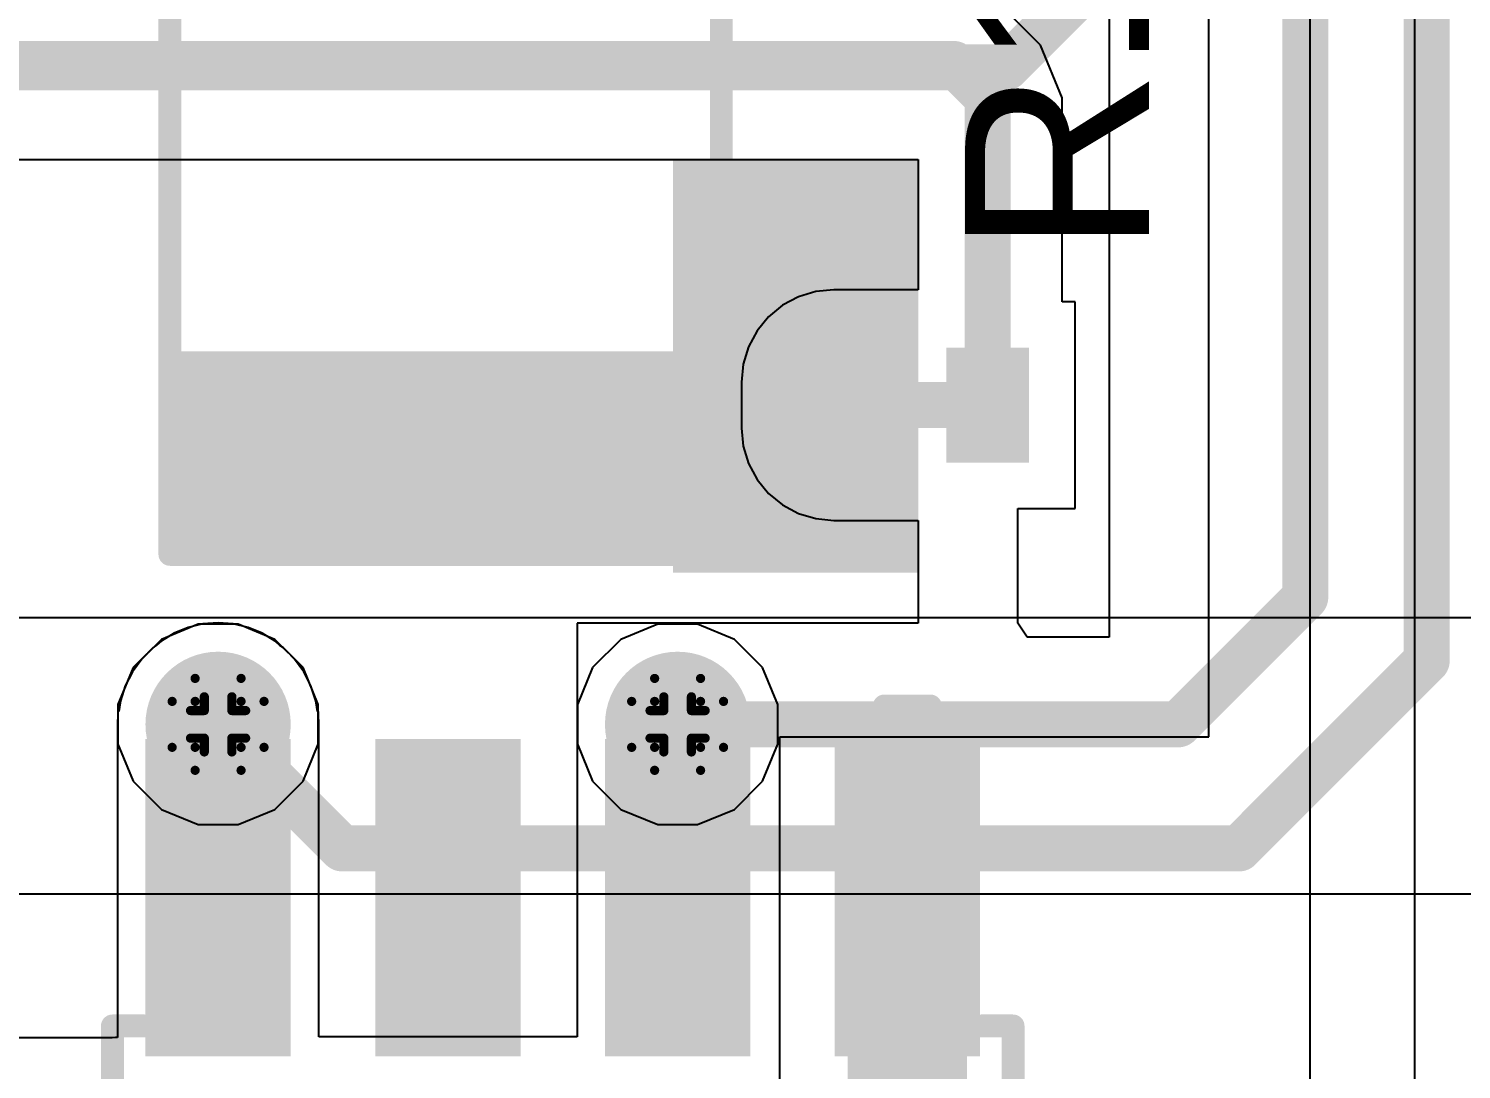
# Model space of a CAD drawing. Header units: inches. Extents: x -4 to 5258, y -4 to 5281.
# Drawn here: x 70.5 to 78.42, y 18.59 to 24.34 of the extents above; entities that cross this region are included whole.
import ezdxf

# ---------------------------------------------------------------- set-up
doc = ezdxf.new("R2010")
doc.units = ezdxf.units.IN
for name, color, linetype in [('Bottom Layer', 5, 'Continuous'), ('Bottom Solder', 6, 'Continuous'), ('Drill Drawing', 1, 'Continuous'), ('Layer 1', 16, 'Continuous'), ('Layer 2', 76, 'Continuous'), ('Top Layer', 1, 'Continuous'), ('Top Overlay', 2, 'Continuous'), ('Top Paste', 8, 'Continuous'), ('Top Solder', 216, 'Continuous'), ('Via Holes', 16, 'Continuous')]:
    doc.layers.add(name, color=color, linetype=linetype)
doc.styles.add('Arial', font='', dxfattribs={"height": 0.2})
doc.styles.get('Arial').set_extended_font_data('Arial')

# ---------------------------------------------------------------- blocks, each defined once
blk = doc.blocks.new('SOIC_8_23')
at = {"layer": 'Top Layer'}
for points in [[(-1.925, 2.205), (-1.925, 1.605), (-3.475, 1.605), (-3.475, 2.205)], [(3.475, 2.205), (3.475, 1.605), (1.925, 1.605), (1.925, 2.205)], [(-1.925, 0.935), (-1.925, 0.335), (-3.475, 0.335), (-3.475, 0.935)], [(3.475, 0.935), (3.475, 0.335), (1.925, 0.335), (1.925, 0.935)], [(-1.925, -0.335), (-1.925, -0.935), (-3.475, -0.935), (-3.475, -0.335)], [(3.475, -0.335), (3.475, -0.935), (1.925, -0.935), (1.925, -0.335)], [(-1.925, -1.605), (-1.925, -2.205), (-3.475, -2.205), (-3.475, -1.605)], [(3.475, -1.605), (3.475, -2.205), (1.925, -2.205), (1.925, -1.605)]]:
    blk.add_hatch(color=1, dxfattribs=at).paths.add_polyline_path(points)
at = {"layer": 'Top Overlay'}
blk.add_hatch(color=2, dxfattribs=at).paths.add_polyline_path([(-1.8288, 1.5748), (-1.4986, 1.5748), (-1.4986, 2.2352), (-1.8288, 2.2352)])
at = {"layer": 'Top Paste'}
for points in [[(-1.925, 2.205), (-1.925, 1.605), (-3.475, 1.605), (-3.475, 2.205)], [(3.475, 2.205), (3.475, 1.605), (1.925, 1.605), (1.925, 2.205)], [(-1.925, 0.935), (-1.925, 0.335), (-3.475, 0.335), (-3.475, 0.935)], [(3.475, 0.935), (3.475, 0.335), (1.925, 0.335), (1.925, 0.935)], [(-1.925, -0.335), (-1.925, -0.935), (-3.475, -0.935), (-3.475, -0.335)], [(3.475, -0.335), (3.475, -0.935), (1.925, -0.935), (1.925, -0.335)], [(-1.925, -1.605), (-1.925, -2.205), (-3.475, -2.205), (-3.475, -1.605)], [(3.475, -1.605), (3.475, -2.205), (1.925, -2.205), (1.925, -1.605)]]:
    blk.add_hatch(color=8, dxfattribs=at).paths.add_polyline_path(points)
at = {"layer": 'Top Solder'}
for points in [[(-1.8234, 2.3066), (-1.8234, 1.5034), (-3.5766, 1.5034), (-3.5766, 2.3066)], [(3.5766, 2.3066), (3.5766, 1.5034), (1.8234, 1.5034), (1.8234, 2.3066)], [(-1.8234, 1.0366), (-1.8234, 0.2334), (-3.5766, 0.2334), (-3.5766, 1.0366)], [(3.5766, 1.0366), (3.5766, 0.2334), (1.8234, 0.2334), (1.8234, 1.0366)], [(-1.8234, -0.2334), (-1.8234, -1.0366), (-3.5766, -1.0366), (-3.5766, -0.2334)], [(3.5766, -0.2334), (3.5766, -1.0366), (1.8234, -1.0366), (1.8234, -0.2334)], [(-1.8234, -1.5034), (-1.8234, -2.3066), (-3.5766, -2.3066), (-3.5766, -1.5034)], [(3.5766, -1.5034), (3.5766, -2.3066), (1.8234, -2.3066), (1.8234, -1.5034)]]:
    blk.add_hatch(color=216, dxfattribs=at).paths.add_polyline_path(points)
at = {"layer": 'Top Overlay'}
for points in [[(1.9906, 2.4892, 0.127, 0.127, 0), (-1.9906, 2.4892, 0.127, 0.127, 0)], [(-1.9906, 2.3114, 0.127, 0.127, 0), (-1.9906, 2.4892, 0.127, 0.127, 0)], [(1.9906, 2.3114, 0.127, 0.127, 0), (1.9906, 2.4892, 0.127, 0.127, 0)], [(-3.7592, 1.778, 0.127, 0.127, 0), (-3.7592, 2.032, 0.127, 0.127, 0)], [(-3.6322, 1.905, 0.127, 0.127, 0), (-3.7592, 2.032, 0.127, 0.127, 0)], [(-3.7592, 1.778, 0.127, 0.127, 0), (-3.6322, 1.905, 0.127, 0.127, 0)], [(-1.9906, -2.4892, 0.127, 0.127, 0), (-1.9906, -2.3114, 0.127, 0.127, 0)], [(1.9906, -2.4892, 0.127, 0.127, 0), (1.9906, -2.3114, 0.127, 0.127, 0)], [(1.9906, -2.4892, 0.127, 0.127, 0), (-1.9906, -2.4892, 0.127, 0.127, 0)]]:
    blk.add_lwpolyline(points, format="xyseb", dxfattribs=at)
for points in [[(-2.0223, 2.4892, 0.0635, 0.0635, 1), (-1.9588, 2.4892, 0.0635, 0.0635, 1)], [(-2.0223, 2.4892, 0.0635, 0.0635, 1), (-1.9588, 2.4892, 0.0635, 0.0635, 1)], [(1.9588, 2.4892, 0.0635, 0.0635, 1), (2.0223, 2.4892, 0.0635, 0.0635, 1)], [(1.9588, 2.4892, 0.0635, 0.0635, 1), (2.0223, 2.4892, 0.0635, 0.0635, 1)], [(-2.0223, 2.3114, 0.0635, 0.0635, 1), (-1.9588, 2.3114, 0.0635, 0.0635, 1)], [(1.9588, 2.3114, 0.0635, 0.0635, 1), (2.0223, 2.3114, 0.0635, 0.0635, 1)], [(-3.791, 2.032, 0.0635, 0.0635, 1), (-3.7275, 2.032, 0.0635, 0.0635, 1)], [(-3.791, 2.032, 0.0635, 0.0635, 1), (-3.7275, 2.032, 0.0635, 0.0635, 1)], [(-3.6639, 1.905, 0.0635, 0.0635, 1), (-3.6004, 1.905, 0.0635, 0.0635, 1)], [(-3.6639, 1.905, 0.0635, 0.0635, 1), (-3.6004, 1.905, 0.0635, 0.0635, 1)], [(-3.791, 1.778, 0.0635, 0.0635, 1), (-3.7275, 1.778, 0.0635, 0.0635, 1)], [(-3.791, 1.778, 0.0635, 0.0635, 1), (-3.7275, 1.778, 0.0635, 0.0635, 1)], [(-2.0223, -2.3114, 0.0635, 0.0635, 1), (-1.9588, -2.3114, 0.0635, 0.0635, 1)], [(1.9588, -2.3114, 0.0635, 0.0635, 1), (2.0223, -2.3114, 0.0635, 0.0635, 1)], [(-2.0223, -2.4892, 0.0635, 0.0635, 1), (-1.9588, -2.4892, 0.0635, 0.0635, 1)], [(-2.0223, -2.4892, 0.0635, 0.0635, 1), (-1.9588, -2.4892, 0.0635, 0.0635, 1)], [(1.9588, -2.4892, 0.0635, 0.0635, 1), (2.0223, -2.4892, 0.0635, 0.0635, 1)], [(1.9588, -2.4892, 0.0635, 0.0635, 1), (2.0223, -2.4892, 0.0635, 0.0635, 1)]]:
    blk.add_lwpolyline(points, format="xyseb", close=True, dxfattribs=at)
blk = doc.blocks.new('RES_2010_67')
at = {"layer": 'Top Layer'}
for points in [[(-2.8, 1.4), (-1.9, 1.4), (-1.9, -1.4), (-2.8, -1.4)], [(1.9, 1.4), (2.8, 1.4), (2.8, -1.4), (1.9, -1.4)]]:
    blk.add_hatch(color=1, dxfattribs=at).paths.add_polyline_path(points)
at = {"layer": 'Top Paste'}
for points in [[(-2.8, 1.4), (-1.9, 1.4), (-1.9, -1.4), (-2.8, -1.4)], [(1.9, 1.4), (2.8, 1.4), (2.8, -1.4), (1.9, -1.4)]]:
    blk.add_hatch(color=8, dxfattribs=at).paths.add_polyline_path(points)
at = {"layer": 'Top Solder'}
for points in [[(-2.9016, 1.5016), (-1.7984, 1.5016), (-1.7984, -1.5016), (-2.9016, -1.5016)], [(1.7984, 1.5016), (2.9016, 1.5016), (2.9016, -1.5016), (1.7984, -1.5016)]]:
    blk.add_hatch(color=216, dxfattribs=at).paths.add_polyline_path(points)
at = {"layer": 'Top Overlay'}
for points in [[(-2.921, -1.524, 0.127, 0.127, 0), (-2.921, 1.524, 0.127, 0.127, 0)], [(2.921, 1.524, 0.127, 0.127, 0), (-2.921, 1.524, 0.127, 0.127, 0)], [(2.921, -1.524, 0.127, 0.127, 0), (2.921, 1.524, 0.127, 0.127, 0)], [(2.921, -1.524, 0.127, 0.127, 0), (-2.921, -1.524, 0.127, 0.127, 0)]]:
    blk.add_lwpolyline(points, format="xyseb", dxfattribs=at)
for points in [[(-2.9527, 1.524, 0.0635, 0.0635, 1), (-2.8893, 1.524, 0.0635, 0.0635, 1)], [(-2.9527, 1.524, 0.0635, 0.0635, 1), (-2.8893, 1.524, 0.0635, 0.0635, 1)], [(2.8893, 1.524, 0.0635, 0.0635, 1), (2.9527, 1.524, 0.0635, 0.0635, 1)], [(2.8893, 1.524, 0.0635, 0.0635, 1), (2.9527, 1.524, 0.0635, 0.0635, 1)], [(-2.9527, -1.524, 0.0635, 0.0635, 1), (-2.8893, -1.524, 0.0635, 0.0635, 1)], [(-2.9527, -1.524, 0.0635, 0.0635, 1), (-2.8893, -1.524, 0.0635, 0.0635, 1)], [(2.8893, -1.524, 0.0635, 0.0635, 1), (2.9527, -1.524, 0.0635, 0.0635, 1)], [(2.8893, -1.524, 0.0635, 0.0635, 1), (2.9527, -1.524, 0.0635, 0.0635, 1)]]:
    blk.add_lwpolyline(points, format="xyseb", close=True, dxfattribs=at)
blk = doc.blocks.new('N___T___P___186')
at = {"layer": 'Top Layer'}
for points in [[(-0.6985, -0.3175), (-0.6985, 0.3175), (-0.2413, 0.3175), (-0.2413, -0.3175)], [(0.2413, -0.3175), (0.2413, 0.3175), (0.6985, 0.3175), (0.6985, -0.3175)], [(-0.381, -0.127), (0.381, -0.127), (0.381, 0.127), (-0.381, 0.127)]]:
    blk.add_hatch(color=1, dxfattribs=at).paths.add_polyline_path(points)
at = {"layer": 'Top Paste'}
for points in [[(-0.6985, -0.3175), (-0.6985, 0.3175), (-0.2413, 0.3175), (-0.2413, -0.3175)], [(0.2413, -0.3175), (0.2413, 0.3175), (0.6985, 0.3175), (0.6985, -0.3175)]]:
    blk.add_hatch(color=8, dxfattribs=at).paths.add_polyline_path(points)

msp = doc.modelspace()

# ---------------------------------------------------------------- hatches: boundary and pattern name
at = {"layer": 'Bottom Layer'}
h = msp.add_hatch(color=5, dxfattribs=at)
edge = h.paths.add_edge_path()
edge.add_arc((71.5488, 20.4956), 0.3, 0, 360)
h = msp.add_hatch(color=5, dxfattribs=at)
edge = h.paths.add_edge_path()
edge.add_arc((74.0889, 20.4955), 0.3, 0, 360)
at = {"layer": 'Bottom Solder'}
h = msp.add_hatch(color=6, dxfattribs=at)
edge = h.paths.add_edge_path()
edge.add_arc((71.5488, 20.4956), 0.4016, 0, 360)
h = msp.add_hatch(color=6, dxfattribs=at)
edge = h.paths.add_edge_path()
edge.add_arc((74.0889, 20.4955), 0.4016, 0, 360)
at = {"layer": 'Layer 1'}
h = msp.add_hatch(color=16, dxfattribs=at)
edge = h.paths.add_edge_path()
edge.add_arc((71.5488, 20.4956), 0.3, 0, 360)
h = msp.add_hatch(color=16, dxfattribs=at)
edge = h.paths.add_edge_path()
edge.add_arc((74.0889, 20.4955), 0.3, 0, 360)
at = {"layer": 'Layer 2'}
h = msp.add_hatch(color=76, dxfattribs=at)
edge = h.paths.add_edge_path()
edge.add_arc((71.5488, 20.4956), 0.3, 0, 360)
h = msp.add_hatch(color=76, dxfattribs=at)
edge = h.paths.add_edge_path()
edge.add_arc((74.0889, 20.4955), 0.3, 0, 360)
at = {"layer": 'Top Layer'}
msp.add_hatch(color=1, dxfattribs=at).paths.add_polyline_path([(75.4189, 23.6182), (74.0633, 23.6182), (74.0633, 21.3341), (75.4189, 21.3341)])
h = msp.add_hatch(color=1, dxfattribs=at)
edge = h.paths.add_edge_path()
edge.add_arc((71.5488, 20.4956), 0.3, 0, 360)
h = msp.add_hatch(color=1, dxfattribs=at)
edge = h.paths.add_edge_path()
edge.add_arc((74.0889, 20.4955), 0.3, 0, 360)
at = {"layer": 'Top Solder'}
h = msp.add_hatch(color=216, dxfattribs=at)
edge = h.paths.add_edge_path()
edge.add_arc((71.5488, 20.4956), 0.4016, 0, 360)
h = msp.add_hatch(color=216, dxfattribs=at)
edge = h.paths.add_edge_path()
edge.add_arc((74.0889, 20.4955), 0.4016, 0, 360)
at = {"layer": 'Via Holes'}
h = msp.add_hatch(color=7, dxfattribs=at)
edge = h.paths.add_edge_path()
edge.add_arc((71.5488, 20.4956), 0.15, 0, 360)
h = msp.add_hatch(color=7, dxfattribs=at)
edge = h.paths.add_edge_path()
edge.add_arc((74.0889, 20.4955), 0.15, 0, 360)

# ---------------------------------------------------------------- linework, layer by layer
at = {"layer": 'Bottom Layer'}
for p, q in [((105.1898, 21.0837), (50.8889, 21.0837)), ((51.1095, 19.5597), (106.4882, 19.5597))]:
    msp.add_line(p, q, dxfattribs=at)
at = {"layer": 'Drill Drawing'}
for points in [[(71.4218, 20.6226, 0.0508, 0.0508, 0), (71.4218, 20.7496, 0.0508, 0.0508, 0)], [(71.4218, 20.7496, 0.0508, 0.0508, 0), (71.6758, 20.7496, 0.0508, 0.0508, 0)], [(71.6758, 20.6226, 0.0508, 0.0508, 0), (71.6758, 20.7496, 0.0508, 0.0508, 0)], [(73.9619, 20.6225, 0.0508, 0.0508, 0), (73.9619, 20.7495, 0.0508, 0.0508, 0)], [(73.9619, 20.7495, 0.0508, 0.0508, 0), (74.2159, 20.7495, 0.0508, 0.0508, 0)], [(74.2159, 20.6225, 0.0508, 0.0508, 0), (74.2159, 20.7495, 0.0508, 0.0508, 0)], [(71.4726, 20.5718, 0.0508, 0.0508, 0), (71.4726, 20.648, 0.0508, 0.0508, 0)], [(71.4726, 20.648, 0.0508, 0.0508, 0), (71.625, 20.648, 0.0508, 0.0508, 0)], [(71.625, 20.5718, 0.0508, 0.0508, 0), (71.625, 20.648, 0.0508, 0.0508, 0)], [(74.0127, 20.5717, 0.0508, 0.0508, 0), (74.0127, 20.6479, 0.0508, 0.0508, 0)], [(74.0127, 20.6479, 0.0508, 0.0508, 0), (74.1651, 20.6479, 0.0508, 0.0508, 0)], [(74.1651, 20.5717, 0.0508, 0.0508, 0), (74.1651, 20.6479, 0.0508, 0.0508, 0)], [(71.2948, 20.3686, 0.0508, 0.0508, 0), (71.2948, 20.6226, 0.0508, 0.0508, 0)], [(71.2948, 20.6226, 0.0508, 0.0508, 0), (71.4218, 20.6226, 0.0508, 0.0508, 0)], [(71.3964, 20.4194, 0.0508, 0.0508, 0), (71.3964, 20.5718, 0.0508, 0.0508, 0)], [(71.3964, 20.5718, 0.0508, 0.0508, 0), (71.4726, 20.5718, 0.0508, 0.0508, 0)], [(71.625, 20.5718, 0.0508, 0.0508, 0), (71.7012, 20.5718, 0.0508, 0.0508, 0)], [(71.6758, 20.6226, 0.0508, 0.0508, 0), (71.8028, 20.6226, 0.0508, 0.0508, 0)], [(71.7012, 20.4194, 0.0508, 0.0508, 0), (71.7012, 20.5718, 0.0508, 0.0508, 0)], [(71.8028, 20.3686, 0.0508, 0.0508, 0), (71.8028, 20.6226, 0.0508, 0.0508, 0)], [(73.8349, 20.3685, 0.0508, 0.0508, 0), (73.8349, 20.6225, 0.0508, 0.0508, 0)], [(73.8349, 20.6225, 0.0508, 0.0508, 0), (73.9619, 20.6225, 0.0508, 0.0508, 0)], [(73.9365, 20.4193, 0.0508, 0.0508, 0), (73.9365, 20.5717, 0.0508, 0.0508, 0)], [(73.9365, 20.5717, 0.0508, 0.0508, 0), (74.0127, 20.5717, 0.0508, 0.0508, 0)], [(74.1651, 20.5717, 0.0508, 0.0508, 0), (74.2413, 20.5717, 0.0508, 0.0508, 0)], [(74.2159, 20.6225, 0.0508, 0.0508, 0), (74.3429, 20.6225, 0.0508, 0.0508, 0)], [(74.2413, 20.4193, 0.0508, 0.0508, 0), (74.2413, 20.5717, 0.0508, 0.0508, 0)], [(74.3429, 20.3685, 0.0508, 0.0508, 0), (74.3429, 20.6225, 0.0508, 0.0508, 0)], [(71.3964, 20.4194, 0.0508, 0.0508, 0), (71.4726, 20.4194, 0.0508, 0.0508, 0)], [(71.4726, 20.3432, 0.0508, 0.0508, 0), (71.4726, 20.4194, 0.0508, 0.0508, 0)], [(71.625, 20.4194, 0.0508, 0.0508, 0), (71.7012, 20.4194, 0.0508, 0.0508, 0)], [(71.625, 20.3432, 0.0508, 0.0508, 0), (71.625, 20.4194, 0.0508, 0.0508, 0)], [(73.9365, 20.4193, 0.0508, 0.0508, 0), (74.0127, 20.4193, 0.0508, 0.0508, 0)], [(74.0127, 20.3431, 0.0508, 0.0508, 0), (74.0127, 20.4193, 0.0508, 0.0508, 0)], [(74.1651, 20.4193, 0.0508, 0.0508, 0), (74.2413, 20.4193, 0.0508, 0.0508, 0)], [(74.1651, 20.3431, 0.0508, 0.0508, 0), (74.1651, 20.4193, 0.0508, 0.0508, 0)], [(71.2948, 20.3686, 0.0508, 0.0508, 0), (71.4218, 20.3686, 0.0508, 0.0508, 0)], [(71.4218, 20.2416, 0.0508, 0.0508, 0), (71.4218, 20.3686, 0.0508, 0.0508, 0)], [(71.4726, 20.3432, 0.0508, 0.0508, 0), (71.625, 20.3432, 0.0508, 0.0508, 0)], [(71.6758, 20.3686, 0.0508, 0.0508, 0), (71.8028, 20.3686, 0.0508, 0.0508, 0)], [(71.6758, 20.2416, 0.0508, 0.0508, 0), (71.6758, 20.3686, 0.0508, 0.0508, 0)], [(73.8349, 20.3685, 0.0508, 0.0508, 0), (73.9619, 20.3685, 0.0508, 0.0508, 0)], [(73.9619, 20.2415, 0.0508, 0.0508, 0), (73.9619, 20.3685, 0.0508, 0.0508, 0)], [(74.0127, 20.3431, 0.0508, 0.0508, 0), (74.1651, 20.3431, 0.0508, 0.0508, 0)], [(74.2159, 20.3685, 0.0508, 0.0508, 0), (74.3429, 20.3685, 0.0508, 0.0508, 0)], [(74.2159, 20.2415, 0.0508, 0.0508, 0), (74.2159, 20.3685, 0.0508, 0.0508, 0)], [(71.4218, 20.2416, 0.0508, 0.0508, 0), (71.6758, 20.2416, 0.0508, 0.0508, 0)], [(73.9619, 20.2415, 0.0508, 0.0508, 0), (74.2159, 20.2415, 0.0508, 0.0508, 0)]]:
    msp.add_lwpolyline(points, format="xyseb", dxfattribs=at)
for points in [[(71.4091, 20.7496, 0.0254, 0.0254, 1), (71.4345, 20.7496, 0.0254, 0.0254, 1)], [(71.4091, 20.7496, 0.0254, 0.0254, 1), (71.4345, 20.7496, 0.0254, 0.0254, 1)], [(71.6631, 20.7496, 0.0254, 0.0254, 1), (71.6885, 20.7496, 0.0254, 0.0254, 1)], [(71.6631, 20.7496, 0.0254, 0.0254, 1), (71.6885, 20.7496, 0.0254, 0.0254, 1)], [(73.9492, 20.7495, 0.0254, 0.0254, 1), (73.9746, 20.7495, 0.0254, 0.0254, 1)], [(73.9492, 20.7495, 0.0254, 0.0254, 1), (73.9746, 20.7495, 0.0254, 0.0254, 1)], [(74.2032, 20.7495, 0.0254, 0.0254, 1), (74.2286, 20.7495, 0.0254, 0.0254, 1)], [(74.2032, 20.7495, 0.0254, 0.0254, 1), (74.2286, 20.7495, 0.0254, 0.0254, 1)], [(71.4599, 20.648, 0.0254, 0.0254, 1), (71.4853, 20.648, 0.0254, 0.0254, 1)], [(71.4599, 20.648, 0.0254, 0.0254, 1), (71.4853, 20.648, 0.0254, 0.0254, 1)], [(71.6123, 20.648, 0.0254, 0.0254, 1), (71.6377, 20.648, 0.0254, 0.0254, 1)], [(71.6123, 20.648, 0.0254, 0.0254, 1), (71.6377, 20.648, 0.0254, 0.0254, 1)], [(74, 20.6479, 0.0254, 0.0254, 1), (74.0254, 20.6479, 0.0254, 0.0254, 1)], [(74, 20.6479, 0.0254, 0.0254, 1), (74.0254, 20.6479, 0.0254, 0.0254, 1)], [(74.1524, 20.6479, 0.0254, 0.0254, 1), (74.1778, 20.6479, 0.0254, 0.0254, 1)], [(74.1524, 20.6479, 0.0254, 0.0254, 1), (74.1778, 20.6479, 0.0254, 0.0254, 1)], [(71.2821, 20.6226, 0.0254, 0.0254, 1), (71.3075, 20.6226, 0.0254, 0.0254, 1)], [(71.2821, 20.6226, 0.0254, 0.0254, 1), (71.3075, 20.6226, 0.0254, 0.0254, 1)], [(71.3837, 20.5718, 0.0254, 0.0254, 1), (71.4091, 20.5718, 0.0254, 0.0254, 1)], [(71.3837, 20.5718, 0.0254, 0.0254, 1), (71.4091, 20.5718, 0.0254, 0.0254, 1)], [(71.4091, 20.6226, 0.0254, 0.0254, 1), (71.4345, 20.6226, 0.0254, 0.0254, 1)], [(71.4091, 20.6226, 0.0254, 0.0254, 1), (71.4345, 20.6226, 0.0254, 0.0254, 1)], [(71.4599, 20.5718, 0.0254, 0.0254, 1), (71.4853, 20.5718, 0.0254, 0.0254, 1)], [(71.4599, 20.5718, 0.0254, 0.0254, 1), (71.4853, 20.5718, 0.0254, 0.0254, 1)], [(71.6123, 20.5718, 0.0254, 0.0254, 1), (71.6377, 20.5718, 0.0254, 0.0254, 1)], [(71.6123, 20.5718, 0.0254, 0.0254, 1), (71.6377, 20.5718, 0.0254, 0.0254, 1)], [(71.6631, 20.6226, 0.0254, 0.0254, 1), (71.6885, 20.6226, 0.0254, 0.0254, 1)], [(71.6631, 20.6226, 0.0254, 0.0254, 1), (71.6885, 20.6226, 0.0254, 0.0254, 1)], [(71.6885, 20.5718, 0.0254, 0.0254, 1), (71.7139, 20.5718, 0.0254, 0.0254, 1)], [(71.6885, 20.5718, 0.0254, 0.0254, 1), (71.7139, 20.5718, 0.0254, 0.0254, 1)], [(71.7901, 20.6226, 0.0254, 0.0254, 1), (71.8155, 20.6226, 0.0254, 0.0254, 1)], [(71.7901, 20.6226, 0.0254, 0.0254, 1), (71.8155, 20.6226, 0.0254, 0.0254, 1)], [(73.8222, 20.6225, 0.0254, 0.0254, 1), (73.8476, 20.6225, 0.0254, 0.0254, 1)], [(73.8222, 20.6225, 0.0254, 0.0254, 1), (73.8476, 20.6225, 0.0254, 0.0254, 1)], [(73.9238, 20.5717, 0.0254, 0.0254, 1), (73.9492, 20.5717, 0.0254, 0.0254, 1)], [(73.9238, 20.5717, 0.0254, 0.0254, 1), (73.9492, 20.5717, 0.0254, 0.0254, 1)], [(73.9492, 20.6225, 0.0254, 0.0254, 1), (73.9746, 20.6225, 0.0254, 0.0254, 1)], [(73.9492, 20.6225, 0.0254, 0.0254, 1), (73.9746, 20.6225, 0.0254, 0.0254, 1)], [(74, 20.5717, 0.0254, 0.0254, 1), (74.0254, 20.5717, 0.0254, 0.0254, 1)], [(74, 20.5717, 0.0254, 0.0254, 1), (74.0254, 20.5717, 0.0254, 0.0254, 1)], [(74.1524, 20.5717, 0.0254, 0.0254, 1), (74.1778, 20.5717, 0.0254, 0.0254, 1)], [(74.1524, 20.5717, 0.0254, 0.0254, 1), (74.1778, 20.5717, 0.0254, 0.0254, 1)], [(74.2032, 20.6225, 0.0254, 0.0254, 1), (74.2286, 20.6225, 0.0254, 0.0254, 1)], [(74.2032, 20.6225, 0.0254, 0.0254, 1), (74.2286, 20.6225, 0.0254, 0.0254, 1)], [(74.2286, 20.5717, 0.0254, 0.0254, 1), (74.254, 20.5717, 0.0254, 0.0254, 1)], [(74.2286, 20.5717, 0.0254, 0.0254, 1), (74.254, 20.5717, 0.0254, 0.0254, 1)], [(74.3302, 20.6225, 0.0254, 0.0254, 1), (74.3556, 20.6225, 0.0254, 0.0254, 1)], [(74.3302, 20.6225, 0.0254, 0.0254, 1), (74.3556, 20.6225, 0.0254, 0.0254, 1)], [(71.3837, 20.4194, 0.0254, 0.0254, 1), (71.4091, 20.4194, 0.0254, 0.0254, 1)], [(71.3837, 20.4194, 0.0254, 0.0254, 1), (71.4091, 20.4194, 0.0254, 0.0254, 1)], [(71.4599, 20.4194, 0.0254, 0.0254, 1), (71.4853, 20.4194, 0.0254, 0.0254, 1)], [(71.4599, 20.4194, 0.0254, 0.0254, 1), (71.4853, 20.4194, 0.0254, 0.0254, 1)], [(71.6123, 20.4194, 0.0254, 0.0254, 1), (71.6377, 20.4194, 0.0254, 0.0254, 1)], [(71.6123, 20.4194, 0.0254, 0.0254, 1), (71.6377, 20.4194, 0.0254, 0.0254, 1)], [(71.6885, 20.4194, 0.0254, 0.0254, 1), (71.7139, 20.4194, 0.0254, 0.0254, 1)], [(71.6885, 20.4194, 0.0254, 0.0254, 1), (71.7139, 20.4194, 0.0254, 0.0254, 1)], [(73.9238, 20.4193, 0.0254, 0.0254, 1), (73.9492, 20.4193, 0.0254, 0.0254, 1)], [(73.9238, 20.4193, 0.0254, 0.0254, 1), (73.9492, 20.4193, 0.0254, 0.0254, 1)], [(74, 20.4193, 0.0254, 0.0254, 1), (74.0254, 20.4193, 0.0254, 0.0254, 1)], [(74, 20.4193, 0.0254, 0.0254, 1), (74.0254, 20.4193, 0.0254, 0.0254, 1)], [(74.1524, 20.4193, 0.0254, 0.0254, 1), (74.1778, 20.4193, 0.0254, 0.0254, 1)], [(74.1524, 20.4193, 0.0254, 0.0254, 1), (74.1778, 20.4193, 0.0254, 0.0254, 1)], [(74.2286, 20.4193, 0.0254, 0.0254, 1), (74.254, 20.4193, 0.0254, 0.0254, 1)], [(74.2286, 20.4193, 0.0254, 0.0254, 1), (74.254, 20.4193, 0.0254, 0.0254, 1)], [(71.2821, 20.3686, 0.0254, 0.0254, 1), (71.3075, 20.3686, 0.0254, 0.0254, 1)], [(71.2821, 20.3686, 0.0254, 0.0254, 1), (71.3075, 20.3686, 0.0254, 0.0254, 1)], [(71.4091, 20.3686, 0.0254, 0.0254, 1), (71.4345, 20.3686, 0.0254, 0.0254, 1)], [(71.4091, 20.3686, 0.0254, 0.0254, 1), (71.4345, 20.3686, 0.0254, 0.0254, 1)], [(71.4599, 20.3432, 0.0254, 0.0254, 1), (71.4853, 20.3432, 0.0254, 0.0254, 1)], [(71.4599, 20.3432, 0.0254, 0.0254, 1), (71.4853, 20.3432, 0.0254, 0.0254, 1)], [(71.6123, 20.3432, 0.0254, 0.0254, 1), (71.6377, 20.3432, 0.0254, 0.0254, 1)], [(71.6123, 20.3432, 0.0254, 0.0254, 1), (71.6377, 20.3432, 0.0254, 0.0254, 1)], [(71.6631, 20.3686, 0.0254, 0.0254, 1), (71.6885, 20.3686, 0.0254, 0.0254, 1)], [(71.6631, 20.3686, 0.0254, 0.0254, 1), (71.6885, 20.3686, 0.0254, 0.0254, 1)], [(71.7901, 20.3686, 0.0254, 0.0254, 1), (71.8155, 20.3686, 0.0254, 0.0254, 1)], [(71.7901, 20.3686, 0.0254, 0.0254, 1), (71.8155, 20.3686, 0.0254, 0.0254, 1)], [(73.8222, 20.3685, 0.0254, 0.0254, 1), (73.8476, 20.3685, 0.0254, 0.0254, 1)], [(73.8222, 20.3685, 0.0254, 0.0254, 1), (73.8476, 20.3685, 0.0254, 0.0254, 1)], [(73.9492, 20.3685, 0.0254, 0.0254, 1), (73.9746, 20.3685, 0.0254, 0.0254, 1)], [(73.9492, 20.3685, 0.0254, 0.0254, 1), (73.9746, 20.3685, 0.0254, 0.0254, 1)], [(74, 20.3431, 0.0254, 0.0254, 1), (74.0254, 20.3431, 0.0254, 0.0254, 1)], [(74, 20.3431, 0.0254, 0.0254, 1), (74.0254, 20.3431, 0.0254, 0.0254, 1)], [(74.1524, 20.3431, 0.0254, 0.0254, 1), (74.1778, 20.3431, 0.0254, 0.0254, 1)], [(74.1524, 20.3431, 0.0254, 0.0254, 1), (74.1778, 20.3431, 0.0254, 0.0254, 1)], [(74.2032, 20.3685, 0.0254, 0.0254, 1), (74.2286, 20.3685, 0.0254, 0.0254, 1)], [(74.2032, 20.3685, 0.0254, 0.0254, 1), (74.2286, 20.3685, 0.0254, 0.0254, 1)], [(74.3302, 20.3685, 0.0254, 0.0254, 1), (74.3556, 20.3685, 0.0254, 0.0254, 1)], [(74.3302, 20.3685, 0.0254, 0.0254, 1), (74.3556, 20.3685, 0.0254, 0.0254, 1)], [(71.4091, 20.2416, 0.0254, 0.0254, 1), (71.4345, 20.2416, 0.0254, 0.0254, 1)], [(71.4091, 20.2416, 0.0254, 0.0254, 1), (71.4345, 20.2416, 0.0254, 0.0254, 1)], [(71.6631, 20.2416, 0.0254, 0.0254, 1), (71.6885, 20.2416, 0.0254, 0.0254, 1)], [(71.6631, 20.2416, 0.0254, 0.0254, 1), (71.6885, 20.2416, 0.0254, 0.0254, 1)], [(73.9492, 20.2415, 0.0254, 0.0254, 1), (73.9746, 20.2415, 0.0254, 0.0254, 1)], [(73.9492, 20.2415, 0.0254, 0.0254, 1), (73.9746, 20.2415, 0.0254, 0.0254, 1)], [(74.2032, 20.2415, 0.0254, 0.0254, 1), (74.2286, 20.2415, 0.0254, 0.0254, 1)], [(74.2032, 20.2415, 0.0254, 0.0254, 1), (74.2286, 20.2415, 0.0254, 0.0254, 1)]]:
    msp.add_lwpolyline(points, format="xyseb", close=True, dxfattribs=at)
at = {"layer": 'Layer 1'}
for p, q in [((71.4386, 21.0496), (71.235, 20.9653)), ((71.659, 21.0496), (71.4386, 21.0496)), ((71.8626, 20.9653), (71.659, 21.0496)), ((73.9787, 21.0495), (73.7751, 20.9652)), ((74.1991, 21.0495), (73.9787, 21.0495)), ((74.4027, 20.9652), (74.1991, 21.0495)), ((71.235, 20.9653), (71.0792, 20.8094)), ((72.0185, 20.8094), (71.8626, 20.9653)), ((73.7751, 20.9652), (73.6192, 20.8093)), ((74.5586, 20.8093), (74.4027, 20.9652)), ((71.0792, 20.8094), (70.9948, 20.6058)), ((72.1028, 20.6058), (72.0185, 20.8094)), ((73.6192, 20.8093), (73.5349, 20.6057)), ((74.6429, 20.6057), (74.5586, 20.8093)), ((70.9948, 20.6058), (70.9948, 20.3854)), ((72.1028, 20.3854), (72.1028, 20.6058)), ((73.5349, 20.6057), (73.5349, 20.3853)), ((74.6429, 20.3853), (74.6429, 20.6057)), ((70.9948, 20.3854), (71.0792, 20.1818)), ((72.0185, 20.1818), (72.1028, 20.3854)), ((73.5349, 20.3853), (73.6192, 20.1817)), ((74.5586, 20.1817), (74.6429, 20.3853)), ((71.0792, 20.1818), (71.235, 20.0259)), ((71.8626, 20.0259), (72.0185, 20.1818)), ((73.6192, 20.1817), (73.7751, 20.0258)), ((74.4027, 20.0258), (74.5586, 20.1817)), ((71.235, 20.0259), (71.4386, 19.9416)), ((71.659, 19.9416), (71.8626, 20.0259)), ((73.7751, 20.0258), (73.9787, 19.9415)), ((74.1991, 19.9415), (74.4027, 20.0258)), ((71.4386, 19.9416), (71.659, 19.9416)), ((73.9787, 19.9415), (74.1991, 19.9415))]:
    msp.add_line(p, q, dxfattribs=at)
at = {"layer": 'Layer 2'}
for points in [[(78.2299, 20.8472, 0.254, 0.254, 0), (78.2299, 27.8139, 0.254, 0.254, 0)], [(77.5587, 21.1978, 0.254, 0.254, 0), (77.5587, 27.5642, 0.254, 0.254, 0)], [(75.907, 24.1277, 0.254, 0.254, 0), (76.3153, 24.5361, 0.254, 0.254, 0)], [(68.4754, 24.1277, 0.254, 0.254, 0), (75.907, 24.1277, 0.254, 0.254, 0)], [(76.8564, 20.4955, 0.254, 0.254, 0), (77.5587, 21.1978, 0.254, 0.254, 0)], [(77.1924, 19.8097, 0.254, 0.254, 0), (78.2299, 20.8472, 0.254, 0.254, 0)], [(71.5489, 20.4955, 0.254, 0.254, 0), (72.2347, 19.8097, 0.254, 0.254, 0)], [(74.0889, 20.4955, 0.254, 0.254, 0), (76.8564, 20.4955, 0.254, 0.254, 0)], [(72.2347, 19.8097, 0.254, 0.254, 0), (77.1924, 19.8097, 0.254, 0.254, 0)]]:
    msp.add_lwpolyline(points, format="xyseb", dxfattribs=at)
for points in [[(75.8435, 24.1277, 0.127, 0.127, 1), (75.9705, 24.1277, 0.127, 0.127, 1)], [(75.8435, 24.1277, 0.127, 0.127, 1), (75.9705, 24.1277, 0.127, 0.127, 1)], [(77.4952, 21.1978, 0.127, 0.127, 1), (77.6222, 21.1978, 0.127, 0.127, 1)], [(77.4952, 21.1978, 0.127, 0.127, 1), (77.6222, 21.1978, 0.127, 0.127, 1)], [(78.1664, 20.8472, 0.127, 0.127, 1), (78.2934, 20.8472, 0.127, 0.127, 1)], [(78.1664, 20.8472, 0.127, 0.127, 1), (78.2934, 20.8472, 0.127, 0.127, 1)], [(71.4854, 20.4955, 0.127, 0.127, 1), (71.6124, 20.4955, 0.127, 0.127, 1)], [(74.0254, 20.4955, 0.127, 0.127, 1), (74.1524, 20.4955, 0.127, 0.127, 1)], [(76.7929, 20.4955, 0.127, 0.127, 1), (76.9199, 20.4955, 0.127, 0.127, 1)], [(76.7929, 20.4955, 0.127, 0.127, 1), (76.9199, 20.4955, 0.127, 0.127, 1)], [(72.1712, 19.8097, 0.127, 0.127, 1), (72.2982, 19.8097, 0.127, 0.127, 1)], [(72.1712, 19.8097, 0.127, 0.127, 1), (72.2982, 19.8097, 0.127, 0.127, 1)], [(77.1289, 19.8097, 0.127, 0.127, 1), (77.2559, 19.8097, 0.127, 0.127, 1)], [(77.1289, 19.8097, 0.127, 0.127, 1), (77.2559, 19.8097, 0.127, 0.127, 1)]]:
    msp.add_lwpolyline(points, format="xyseb", close=True, dxfattribs=at)
at = {"layer": 'Top Layer'}
for p, q in [((78.1642, 15.7565), (78.1642, 27.5579)), ((77.584, 27.2525), (77.584, 15.9124)), ((77.0252, 20.4274), (77.0252, 27.1128)), ((76.4753, 26.4318), (76.4754, 20.9772)), ((76.0948, 24.2499), (75.9074, 24.4374)), ((76.2156, 23.9583), (76.0948, 24.2499)), ((76.2156, 22.8319), (76.2156, 23.9583)), ((69.1031, 23.6182), (75.4189, 23.6182)), ((75.4189, 23.6182), (75.4189, 22.8979)), ((74.9523, 22.8979), (74.8528, 22.8881)), ((75.4189, 22.8979), (74.9523, 22.8979)), ((74.6687, 22.8118), (74.5914, 22.7484)), ((74.757, 22.859), (74.6687, 22.8118)), ((74.8528, 22.8881), (74.757, 22.859)), ((76.2858, 22.8319), (76.2156, 22.8319)), ((76.2858, 21.6889), (76.2858, 22.8319)), ((74.5914, 22.7484), (74.5279, 22.671)), ((74.5279, 22.671), (74.4807, 22.5828)), ((74.4807, 22.5828), (74.4517, 22.487)), ((74.4517, 22.487), (74.4419, 22.3874)), ((74.4419, 22.3874), (74.4419, 22.1334)), ((74.4419, 22.1334), (74.4517, 22.0338)), ((74.4517, 22.0338), (74.4807, 21.9381)), ((74.4807, 21.9381), (74.5279, 21.8498)), ((74.5279, 21.8498), (74.5914, 21.7725)), ((74.5914, 21.7725), (74.6687, 21.709)), ((74.6687, 21.709), (74.757, 21.6618)), ((74.757, 21.6618), (74.8528, 21.6328)), ((74.8528, 21.6328), (74.9523, 21.6229)), ((74.9523, 21.6229), (75.4189, 21.6229)), ((75.4189, 21.6229), (75.4189, 21.0545)), ((75.9688, 21.0545), (75.9688, 21.6889)), ((75.9688, 21.6889), (76.2858, 21.6889)), ((71.3061, 20.9991), (71.2345, 20.9553)), ((71.3836, 21.0313), (71.3061, 20.9991)), ((71.4653, 21.0509), (71.3836, 21.0313)), ((71.549, 21.0574), (71.4653, 21.0509)), ((71.6327, 21.0509), (71.549, 21.0574)), ((71.7143, 21.0313), (71.6327, 21.0509)), ((71.7919, 20.9991), (71.7143, 21.0313)), ((71.8635, 20.9553), (71.7919, 20.9991)), ((75.4189, 21.0545), (73.5329, 21.0545)), ((73.5329, 21.0545), (73.5329, 18.7677)), ((76.0204, 20.9772), (75.9688, 21.0545)), ((71.1879, 20.9182), (71.1263, 20.8565)), ((71.2089, 20.9334), (71.1879, 20.9182)), ((71.2345, 20.9553), (71.2089, 20.9334)), ((71.8906, 20.9321), (71.8635, 20.9553)), ((71.9097, 20.9182), (71.8906, 20.9321)), ((71.9265, 20.9014), (71.9097, 20.9182)), ((76.4754, 20.9772), (76.0204, 20.9772)), ((71.1263, 20.8565), (71.075, 20.786)), ((71.9273, 20.9007), (71.9265, 20.9014)), ((71.928, 20.8999), (71.9273, 20.9007)), ((71.9714, 20.8565), (71.928, 20.8999)), ((72.0226, 20.786), (71.9714, 20.8565)), ((71.075, 20.786), (71.0354, 20.7083)), ((72.0622, 20.7083), (72.0226, 20.786)), ((71.0354, 20.7083), (71.0085, 20.6253)), ((72.0892, 20.6253), (72.0622, 20.7083)), ((71.0085, 20.6253), (70.9992, 20.5669)), ((72.0984, 20.5669), (72.0892, 20.6253)), ((70.9948, 20.5224), (70.9925, 20.5224)), ((70.9925, 20.5224), (70.9925, 18.765)), ((70.9949, 20.5397), (70.9948, 20.5392)), ((70.9948, 20.5392), (70.9948, 20.5224)), ((70.9992, 20.5669), (70.9949, 20.5669)), ((70.9949, 20.5669), (70.9949, 20.5397)), ((72.1029, 20.5669), (72.0984, 20.5669)), ((72.1029, 20.5224), (72.1029, 20.5669)), ((72.1055, 20.5224), (72.1029, 20.5224)), ((72.1055, 18.7677), (72.1055, 20.5224)), ((74.6531, 18.2572), (74.6531, 20.4274)), ((74.6531, 20.4274), (77.0252, 20.4274)), ((70.9633, 18.763), (69.1129, 18.763)), ((70.9823, 18.765), (70.9633, 18.763)), ((70.9925, 18.765), (70.9823, 18.765)), ((73.5329, 18.7677), (72.1055, 18.7677))]:
    msp.add_line(p, q, dxfattribs=at)
for points in [[(69.5755, 24.1458, 0.254, 0.254, 0), (75.6158, 24.1458, 0.254, 0.254, 0)], [(75.6158, 24.1458, 0.254, 0.254, 0), (75.8032, 23.9583, 0.254, 0.254, 0)], [(75.8032, 22.2604, 0.254, 0.254, 0), (75.8032, 23.9583, 0.254, 0.254, 0)], [(71.549, 19.5648, 0.5588, 0.5588, 0), (71.549, 20.5224, 0.5588, 0.5588, 0)], [(74.0889, 19.5379, 0.5588, 0.5588, 0), (74.0889, 20.4955, 0.5588, 0.5588, 0)]]:
    msp.add_lwpolyline(points, format="xyseb", dxfattribs=at)
for points in [[(75.5523, 24.1458, 0.127, 0.127, 1), (75.6793, 24.1458, 0.127, 0.127, 1)], [(75.5523, 24.1458, 0.127, 0.127, 1), (75.6793, 24.1458, 0.127, 0.127, 1)], [(75.7397, 23.9583, 0.127, 0.127, 1), (75.8667, 23.9583, 0.127, 0.127, 1)], [(75.7397, 23.9583, 0.127, 0.127, 1), (75.8667, 23.9583, 0.127, 0.127, 1)], [(75.7397, 22.2604, 0.127, 0.127, 1), (75.8667, 22.2604, 0.127, 0.127, 1)], [(71.4093, 20.5224, 0.2794, 0.2794, 1), (71.6887, 20.5224, 0.2794, 0.2794, 1)], [(73.9492, 20.4955, 0.2794, 0.2794, 1), (74.2286, 20.4955, 0.2794, 0.2794, 1)], [(71.4093, 19.5648, 0.2794, 0.2794, 1), (71.6887, 19.5648, 0.2794, 0.2794, 1)], [(73.9492, 19.5379, 0.2794, 0.2794, 1), (74.2286, 19.5379, 0.2794, 0.2794, 1)]]:
    msp.add_lwpolyline(points, format="xyseb", close=True, dxfattribs=at)

# ---------------------------------------------------------------- block references
for name, p, rotation in [('RES_2010_67', (72.8066, 24.3563), 270), ('N___T___P___186', (75.3333, 22.2604), 180), ('SOIC_8_23', (73.4539, 16.8379), 270)]:
    msp.add_blockref(name, p, dxfattribs=dict(rotation=rotation))

# ---------------------------------------------------------------- texts
at = {"layer": 'Top Overlay', "style": 'Arial'}
msp.add_text('R101', height=1.016, rotation=90, dxfattribs=at).set_placement((76.6938, 23.0902))

doc.saveas('drawing.dxf')
